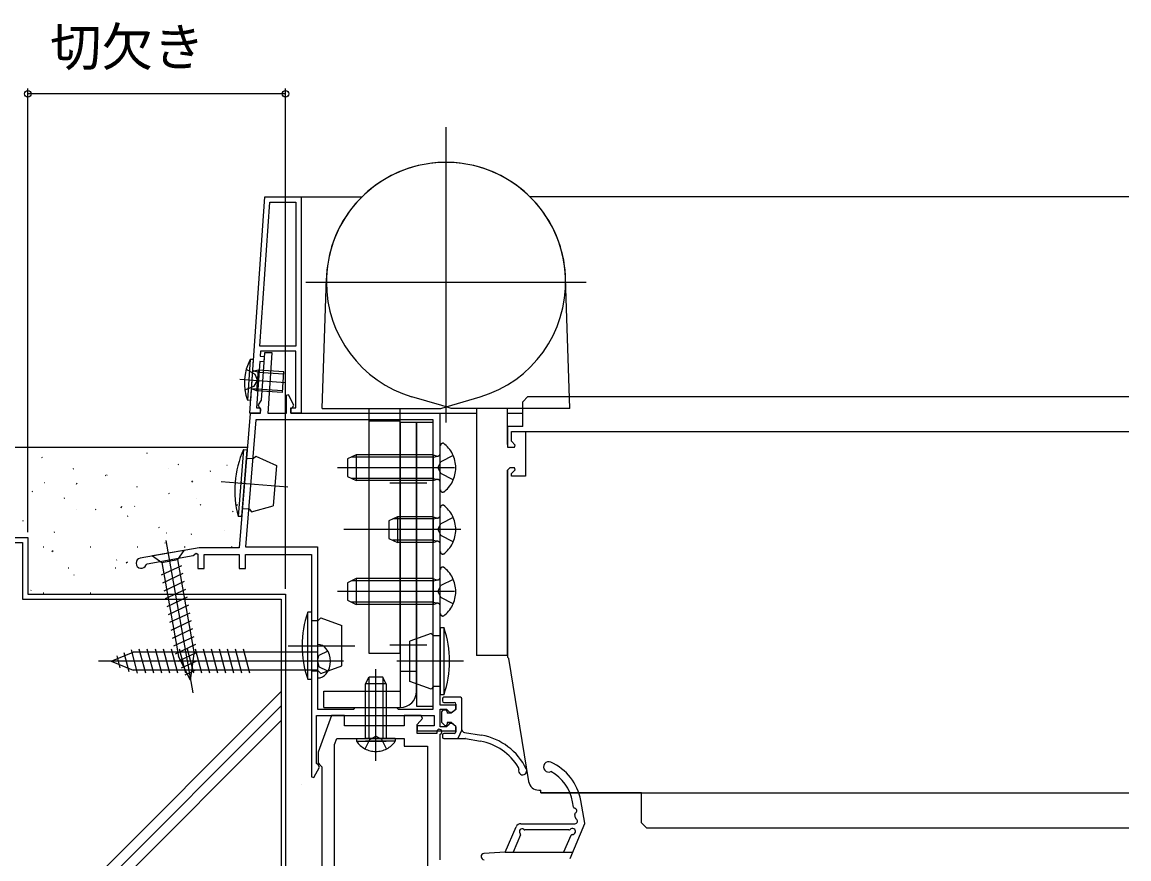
# Model space of a CAD drawing. Units: millimetres, scale not verified. Extents: x -525 to 525, y -783 to 779.
# Drawn here: x -235.1 to -20.5, y -362.2 to -200 of the extents above; entities that cross this region are included whole.
import ezdxf
from ezdxf.enums import TextEntityAlignment as Align

# ---------------------------------------------------------------- set-up
doc = ezdxf.new("R2010")
doc.units = ezdxf.units.MM
doc.header["$LTSCALE"] = 4
doc.linetypes.add('DOUBLE_CHAIN2', pattern=[12.8, 9, -1, 0.6, -0.6, 0.6, -1])
for name, color, linetype in [('0-2_YKK_11', 7, 'Continuous'), ('0-3_YKK_11E', 7, 'Continuous'), ('0-4_YKK_12', 2, 'Continuous'), ('0-5_YKK_13', 4, 'Continuous'), ('0-7_YKK_D', 6, 'Continuous'), ('0-9_YSS_K', 3, 'Continuous')]:
    doc.layers.add(name, color=color, linetype=linetype)
doc.styles.add('ＭＳ ゴシック', font='')
doc.styles.get('ＭＳ ゴシック').set_extended_font_data('MS Gothic')

msp = doc.modelspace()

# ---------------------------------------------------------------- linework, layer by layer
at = {"layer": '0-2_YKK_11'}
for points in [[(-190.922, -275.8), (-188, -233.9), (-181, -233.9), (-181, -275.8), (-183, -275.8), (-183, -274.8), (-182, -274.8), (-182, -263.8), (-188.882, -263.8), (-188.952, -264.802), (-188.154, -264.858), (-188.223, -265.856), (-189.021, -265.8), (-189.649, -274.8), (-188.9, -274.8), (-188.9, -275.8)], [(-189.013, -262.8), (-187.067, -234.9), (-182, -234.9), (-182, -262.8)], [(-155.4, -333.2), (-155.4, -277.1), (-189.793, -277.1), (-191.78, -301.7), (-177.8, -301.7), (-177.8, -333.2), (-170.8, -333.2), (-170.5, -332.9), (-162.5, -332.9), (-162.2, -333.2)], [(-174.5, -368.1), (-174.5, -340.051), (-174.08, -338.9), (-161, -338.9), (-161, -340.4), (-156.5, -340.4), (-156.5, -368.1)]]:
    msp.add_lwpolyline(points, close=True, dxfattribs=at)
for points in [[(-154, -332.4), (-154, -275.9), (-182.9, -275.9), (-182.9, -274.992), (-182.65, -274.696), (-182.432, -274.266), (-183.438, -272.253), (-183.9, -272.363), (-183.9, -275.9), (-187.397, -275.9), (-186.597, -264.1), (-188.1, -264.1), (-188.724, -273.302), (-189.349, -274.233), (-189.12, -274.699), (-188.84, -275.019), (-188.9, -275.9), (-190.9, -275.9), (-193, -301.9), (-200.745, -301.9), (-212.174, -303.915)], [(-211.046, -305.2), (-210.812, -304.995), (-201.891, -303.422), (-201.346, -302.965), (-201, -303.127), (-201, -305.9), (-199.8, -305.9), (-199.8, -303.2), (-193, -303.2), (-193, -305.9), (-191.8, -305.9), (-191.8, -303.2), (-179, -303.2), (-179, -346.332), (-178.551, -346.449), (-177.438, -344.446), (-177.7, -344), (-178, -343.7), (-178, -334.4), (-155.2, -334.4), (-155.2, -336.4), (-158.5, -336.4), (-158.5, -337.4), (-151, -337.4), (-151, -336.587), (-151.7, -336), (-152.2, -336), (-152.5, -336.3), (-152.8, -336.6), (-154, -336.6), (-154, -333.2), (-152.8, -333.2), (-152.5, -333.5), (-152.2, -333.8), (-151.7, -333.8), (-151, -333.213), (-151, -332.4), (-154, -332.4)], [(-154.7, -337.6), (-154.7, -337.9), (-158.5, -337.9), (-158.5, -336.2), (-157.443, -335.029), (-157.722, -334.4), (-161, -334.4), (-161, -336.4), (-172.6, -336.4), (-172.6, -334.4), (-175.1, -334.4), (-177.7, -341.529), (-177.7, -343.606), (-177.438, -343.904), (-177, -344.4), (-177, -368.1), (-179, -368.1), (-179, -386.4)], [(-154, -362.4), (-154, -338.058)]]:
    msp.add_lwpolyline(points, dxfattribs=at)
for centre, radius, start, end in [((-212, -304.9), 1, 99.99999, 342.51355), ((-154.2, -337.6), 0.5, 293.57816, 179.99997)]:
    msp.add_arc(centre, radius, start, end, dxfattribs=at)
at = {"layer": '0-3_YKK_11E'}
msp.add_line((-134.902, -348.9), (-134.5, -348.9), dxfattribs=at)
for points in [[(-138.002, -278.4), (-141, -278.4), (-141, -282.4), (-139.624, -282.4), (-139.464, -282.012), (-140.2, -281.276), (-140.2, -279.4), (-137.5, -279.4), (-137.5, -288), (-140.2, -288), (-140.2, -287.524), (-139.464, -286.788), (-139.624, -286.4), (-140.5, -286.4), (-141, -286.9)], [(-141, -286.85), (-141, -323.1), (-140.7, -323.4), (-140.8, -323.4), (-136.876, -347.225)]]:
    msp.add_lwpolyline(points, dxfattribs=at)
msp.add_arc((-134.902, -346.9), 2, 189.35298, 270, dxfattribs=at)
at = {"layer": '0-4_YKK_12'}
for p, q in [((-181.5, -233.9), (-169.209, -233.9)), ((-20.5, -233.9), (-136.591, -233.9)), ((-147, -275.9), (-154.5, -275.9)), ((-138.002, -275.9), (-141, -275.9))]:
    msp.add_line(p, q, dxfattribs=at)
at = {"layer": '0-5_YKK_13'}
for p, q in [((-152.9, -277.6), (-152.9, -220.367)), ((-180.1, -250.4), (-125.7, -250.4)), ((-176.9, -274.9), (-176.088, -249.654)), ((-128.9, -274.9), (-129.712, -249.654)), ((-190.842, -265.421), (-191.391, -273.289)), ((-190.197, -265.41), (-190.842, -265.421)), ((-190.754, -273.39), (-190.197, -265.41)), ((-191.62, -267.315), (-189.954, -268.289)), ((-189.365, -267.852), (-190.182, -267.684)), ((-189.339, -267.474), (-190.088, -267.681)), ((-189.339, -267.474), (-189.617, -271.465)), ((-189.365, -267.852), (-184.377, -268.2)), ((-192.895, -269.231), (-183.978, -269.853)), ((-192.895, -269.231), (-183.978, -269.853)), ((-190.113, -270.573), (-189.426, -269.473)), ((-189.954, -268.289), (-189.426, -269.473)), ((-191.898, -271.306), (-190.113, -270.573)), ((-189.591, -271.087), (-190.423, -271.14)), ((-189.617, -271.465), (-190.331, -271.156)), ((-184.629, -271.812), (-189.617, -271.465)), ((-189.591, -271.087), (-184.603, -271.434)), ((-190.754, -273.39), (-191.391, -273.289)), ((-153.71, -274.362), (-159.509, -272.639)), ((-153.9, -274.9), (-152.9, -274.603)), ((-152.9, -274.603), (-153.71, -274.362)), ((-152.9, -274.603), (-146.291, -272.639)), ((-151.9, -274.9), (-152.9, -274.603)), ((-137.002, -272.602), (-20.5, -272.602)), ((-176.9, -274.9), (-153.9, -274.9)), ((-167.8, -322.4), (-167.8, -274.9)), ((-161.8, -322.4), (-161.8, -274.9)), ((-128.9, -274.9), (-151.9, -274.9)), ((-147, -274.9), (-147, -322.8)), ((-141, -281.9), (-141, -274.9)), ((-161.8, -277.4), (-167.8, -277.4)), ((-158.6, -329.7), (-158.6, -277.6)), ((-141, -281.9), (-141, -279.4)), ((-137.5, -279.4), (-20.5, -279.4)), ((-192.179, -282.864), (-193.226, -295.821)), ((-192.514, -295.879), (-191.467, -282.921)), ((-192.179, -282.864), (-191.467, -282.921)), ((-185.795, -285.98), (-186.424, -293.77)), ((-151.251, -286.4), (-173.951, -286.4)), ((-141, -322.8), (-141, -286.9)), ((-196.462, -289.039), (-183.572, -290.08)), ((-156.6, -289.4), (-163.8, -289.4)), ((-192.514, -295.879), (-193.226, -295.821)), ((-192.514, -295.879), (-192.385, -294.284)), ((-150, -298.4), (-172.699, -298.4)), ((-207.191, -300.498), (-201.982, -330.042)), ((-203.704, -302.422), (-204.962, -304.217)), ((-204.962, -304.217), (-201.743, -322.47)), ((-204.194, -305.403), (-208.135, -307.241)), ((-208.015, -304.756), (-204.796, -323.008)), ((-203.924, -306.932), (-207.865, -308.77)), ((-203.655, -308.462), (-207.595, -310.299)), ((-203.385, -309.991), (-207.326, -311.829)), ((-151.251, -310.4), (-173.951, -310.4)), ((-203.115, -311.52), (-207.056, -313.358)), ((-202.846, -313.05), (-206.787, -314.887)), ((-202.576, -314.579), (-206.517, -316.417)), ((-179, -314.4), (-179.714, -314.4)), ((-179.714, -327.4), (-179.714, -314.4)), ((-179, -314.4), (-179, -316)), ((-179, -314.4), (-179, -327.4)), ((-202.306, -316.108), (-206.247, -317.946)), ((-173.1, -324.808), (-173.1, -316.992)), ((-154, -317.4), (-153.286, -317.4)), ((-154, -317.4), (-154, -319)), ((-154, -317.4), (-154, -330.4)), ((-153.286, -330.4), (-153.286, -317.4)), ((-202.037, -317.638), (-205.978, -319.475)), ((-201.767, -319.167), (-205.708, -321.005)), ((-212.684, -326.2), (-213.894, -321.687)), ((-211.132, -326.2), (-212.364, -321.6)), ((-209.579, -326.2), (-210.811, -321.6)), ((-208.026, -326.2), (-209.258, -321.6)), ((-206.473, -326.2), (-207.705, -321.6)), ((-204.92, -326.2), (-206.152, -321.6)), ((-201.497, -320.696), (-205.438, -322.534)), ((-203.367, -326.2), (-204.6, -321.6)), ((-201.814, -326.2), (-203.047, -321.6)), ((-200.261, -326.2), (-201.494, -321.6)), ((-198.708, -326.2), (-199.941, -321.6)), ((-197.155, -326.2), (-198.388, -321.6)), ((-195.602, -326.2), (-196.835, -321.6)), ((-194.05, -326.2), (-195.282, -321.6)), ((-192.497, -326.2), (-193.729, -321.6)), ((-190.944, -326.2), (-192.176, -321.6)), ((-183.486, -320.9), (-170.554, -320.9)), ((-177.8, -320.65), (-177.8, -327.15)), ((-156.6, -320.761), (-163.8, -320.761)), ((-159.9, -327.808), (-159.9, -319.992)), ((-172.8, -323.9), (-220.3, -323.9)), ((-217.8, -323.9), (-213.575, -322.15)), ((-217.8, -323.9), (-213.575, -322.15)), ((-217.8, -323.9), (-213.575, -325.65)), ((-216.053, -325.219), (-216.689, -322.845)), ((-214.306, -325.942), (-215.292, -322.266)), ((-177.8, -322.15), (-213.575, -322.15)), ((-201.228, -322.226), (-204.926, -323.95)), ((-202.416, -327.58), (-204.796, -323.008)), ((-202.416, -327.58), (-204.796, -323.008)), ((-201.384, -323.954), (-204.233, -325.282)), ((-202.416, -327.58), (-201.743, -322.47)), ((-177.8, -323.9), (-177.528, -322.808)), ((-177.8, -323.9), (-177.528, -324.992)), ((-175.808, -321.95), (-177.528, -322.808)), ((-161.8, -322.4), (-167.8, -322.4)), ((-149.514, -323.9), (-162.446, -323.9)), ((-141, -322.8), (-147, -322.8)), ((-177.8, -325.65), (-213.575, -325.65)), ((-201.616, -325.717), (-203.539, -326.614)), ((-175.808, -325.85), (-177.528, -324.992)), ((-166.5, -343.184), (-166.5, -325.416)), ((-158.6, -325.9), (-161.8, -325.9)), ((-179.714, -327.4), (-179, -327.4)), ((-176.6, -329.7), (-161.8, -329.7)), ((-176.6, -332.9), (-176.6, -329.7)), ((-161.8, -329.7), (-161.8, -332.9)), ((-153.286, -330.4), (-154, -330.4)), ((-153.6, -331.2), (-153.6, -331.6)), ((-150.1, -330.9), (-153.3, -330.9)), ((-153.3, -331.9), (-151.3, -331.9)), ((-151, -332.2), (-151, -333.25)), ((-149.8, -337.2), (-149.8, -331.2)), ((-176.6, -332.9), (-161.8, -332.9)), ((-153.8, -333.9), (-153.8, -335.6)), ((-153, -333.4), (-153.3, -333.4)), ((-152.7, -333.7), (-152.7, -334)), ((-151.9, -334), (-152.7, -334)), ((-151, -333.25), (-151.9, -334)), ((-153.212, -336.312), (-153.712, -335.812)), ((-151.9, -335.8), (-152.7, -335.8)), ((-152.7, -335.8), (-152.7, -336.1)), ((-151, -336.55), (-151.9, -335.8)), ((-151, -336.55), (-151, -337.6)), ((-153.6, -338.2), (-153.6, -338.6)), ((-151.3, -337.9), (-153.3, -337.9)), ((-153.3, -338.9), (-149.159, -338.9)), ((-149.8, -337.2), (-150.6, -338.9)), ((-149.3, -337.7), (-146.006, -338.239)), ((-149.106, -338.905), (-146.217, -339.421)), ((-134.5, -349.4), (-134.5, -348.9)), ((-134.5, -349.4), (-20.5, -349.4)), ((-115.003, -349.4), (-134.5, -349.4)), ((-115.003, -355.204), (-115.003, -349.4)), ((-128.179, -352.17), (-128.354, -351.179)), ((-126.005, -355.286), (-126.778, -350.901)), ((-127.812, -354.25), (-127.921, -353.63)), ((-141.4, -360.9), (-139.303, -356.006)), ((-138.383, -355.4), (-127.9, -355.4)), ((-126.024, -355.457), (-128.922, -362.218)), ((-114.003, -356.204), (-115.003, -355.204)), ((-114.003, -356.204), (-20.5, -356.203)), ((-138.455, -357.582), (-139.877, -360.9)), ((-129.054, -356.6), (-137.633, -356.6)), ((-128.718, -357.68), (-130.098, -360.9)), ((-141.4, -360.9), (-145.544, -361.202)), ((-141.4, -360.9), (-128.357, -360.9))]:
    msp.add_line(p, q, dxfattribs=at)
at = {"layer": '0-5_YKK_13', "linetype": 'DOUBLE_CHAIN2'}
for p, q in [((-154, -290.65), (-154, -282.15)), ((-153.4, -281.65), (-153.5, -281.65)), ((-170.3, -283.9), (-172, -284.7)), ((-172, -284.7), (-172, -288.1)), ((-155.4, -284.333), (-171.22, -284.333)), ((-155.4, -283.9), (-170.3, -283.9)), ((-170.3, -283.9), (-170.3, -288.9)), ((-155.4, -283.9), (-155.4, -288.9)), ((-155.4, -283.9), (-154.805, -284.116)), ((-155.4, -284.333), (-154.477, -284.14)), ((-154.514, -286.4), (-153.905, -285.255)), ((-151.488, -284.05), (-153.905, -285.255)), ((-154.514, -286.4), (-153.905, -287.545)), ((-172, -288.1), (-170.3, -288.9)), ((-155.4, -288.467), (-171.22, -288.467)), ((-155.4, -288.9), (-170.3, -288.9)), ((-155.4, -288.467), (-154.477, -288.66)), ((-155.4, -288.9), (-154.805, -288.684)), ((-151.488, -288.75), (-153.905, -287.545)), ((-153.4, -291.15), (-153.5, -291.15)), ((-153.4, -293.65), (-153.5, -293.65)), ((-162.3, -295.9), (-164, -296.7)), ((-155.4, -295.9), (-162.3, -295.9)), ((-162.3, -295.9), (-162.3, -300.9)), ((-155.4, -295.9), (-155.4, -300.9)), ((-155.4, -295.9), (-154.805, -296.116)), ((-154, -302.65), (-154, -294.15)), ((-151.488, -296.05), (-153.905, -297.255)), ((-164, -296.7), (-164, -300.1)), ((-155.4, -296.333), (-163.22, -296.333)), ((-155.4, -296.333), (-154.477, -296.14)), ((-154.514, -298.4), (-153.905, -297.255)), ((-164, -300.1), (-162.3, -300.9)), ((-154.514, -298.4), (-153.905, -299.545)), ((-151.488, -300.75), (-153.905, -299.545)), ((-155.4, -300.467), (-163.22, -300.467)), ((-155.4, -300.9), (-162.3, -300.9)), ((-155.4, -300.467), (-154.477, -300.66)), ((-155.4, -300.9), (-154.805, -300.684)), ((-153.4, -303.15), (-153.5, -303.15)), ((-154, -314.65), (-154, -306.15)), ((-153.4, -305.65), (-153.5, -305.65)), ((-170.3, -307.9), (-172, -308.7)), ((-172, -308.7), (-172, -312.1)), ((-155.4, -308.333), (-171.22, -308.333)), ((-155.4, -307.9), (-170.3, -307.9)), ((-170.3, -307.9), (-170.3, -312.9)), ((-155.4, -307.9), (-155.4, -312.9)), ((-155.4, -307.9), (-154.805, -308.116)), ((-155.4, -308.333), (-154.477, -308.14)), ((-151.488, -308.05), (-153.905, -309.255)), ((-154.514, -310.4), (-153.905, -309.255)), ((-154.514, -310.4), (-153.905, -311.545)), ((-172, -312.1), (-170.3, -312.9)), ((-155.4, -312.467), (-171.22, -312.467)), ((-155.4, -312.9), (-170.3, -312.9)), ((-155.4, -312.467), (-154.477, -312.66)), ((-155.4, -312.9), (-154.805, -312.684)), ((-151.488, -312.75), (-153.905, -311.545)), ((-153.4, -315.15), (-153.5, -315.15)), ((-168.5, -328.3), (-167.8, -326.9)), ((-164.5, -328.3), (-168.5, -328.3)), ((-167.846, -326.991), (-167.846, -338.9)), ((-167.8, -326.9), (-165.2, -326.9)), ((-164.5, -328.3), (-165.2, -326.9)), ((-165.154, -326.991), (-165.154, -338.9)), ((-164.5, -328.3), (-164.5, -338.9)), ((-170.25, -338.9), (-164.5, -338.9)), ((-170.25, -338.9), (-170.25, -339.409)), ((-162.75, -338.9), (-162.75, -339.409)), ((-170.25, -339.409), (-164.5, -339.409)), ((-162.75, -339.409), (-168.5, -339.409))]:
    msp.add_line(p, q, dxfattribs=at)
at = {"layer": '0-5_YKK_13'}
for points in [[(-184.629, -271.812), (-184.351, -267.822), (-189.339, -267.474)], [(-138.002, -278.4), (-138.002, -273.602), (-137.002, -272.602)], [(-158.6, -277.6), (-161.8, -277.6), (-161.8, -329.7)], [(-191.596, -284.516), (-190.3, -284.621), (-189.761, -284.162), (-185.795, -285.98)], [(-192.385, -294.284), (-191.089, -294.389), (-190.631, -294.927), (-186.424, -293.77)], [(-203.704, -302.422), (-209.81, -303.498), (-208.015, -304.756), (-204.962, -304.217)], [(-179, -316), (-177.7, -316), (-177.2, -315.5), (-173.1, -316.992)], [(-154, -319), (-155.3, -319), (-155.8, -318.5), (-159.9, -319.992)], [(-179, -325.8), (-177.7, -325.8), (-177.2, -326.3), (-173.1, -324.808)], [(-154, -328.8), (-155.3, -328.8), (-155.8, -329.3), (-159.9, -327.808)]]:
    msp.add_lwpolyline(points, dxfattribs=at)
msp.add_lwpolyline([(-155.4, -277.6), (-158.6, -277.6), (-158.6, -332.6), (-155.4, -332.6)], close=True, dxfattribs=at)
at = {"layer": '0-5_YKK_13', "linetype": 'DOUBLE_CHAIN2'}
for points in [[(-162.75, -338.9), (-168.5, -338.9), (-168.5, -328.3)], [(-168.55, -340.909), (-167.645, -339.054), (-166.5, -338.445)], [(-164.45, -340.909), (-165.355, -339.054), (-166.5, -338.445)]]:
    msp.add_lwpolyline(points, dxfattribs=at)
at = {"layer": '0-5_YKK_13'}
for centre, radius, start, end in [((-152.9, -250.4), 23.2, 1.84219, 180), ((-152.9, -250.4), 23.2, 0, 178.15781), ((-152.9, -250.4), 23.2, 180, 253.44887), ((-152.9, -250.4), 23.2, 286.55113, 1.84219), ((-182.495, -269.956), 9.5, 151.48355, 200.539), ((-190.142, -267.489), 0.2, 176.01128, 285.43313), ((-190.41, -271.339), 0.2, 66.58942, 176.01128), ((-173.849, -290.865), 20, 156.41671, 194.34786), ((-160.8, -320.9), 20, 161.03444, 198.96559), ((-172.2, -323.9), 20, 341.03441, 18.96556), ((-177.788, -322.75), 2.1, 37.24917, 90.33888), ((-179.3, -323.9), 4, 322.75083, 37.24917), ((-177.788, -325.05), 2.1, 269.66112, 322.75083), ((-161.8, -329.7), 3.2, 270, 0), ((-153.3, -331.2), 0.3, 90, 180), ((-153.3, -331.6), 0.3, 180, 270), ((-151.3, -332.2), 0.3, 0, 90), ((-150.1, -331.2), 0.3, 0, 90), ((-153.3, -333.9), 0.5, 90, 180), ((-153, -333.7), 0.3, 0, 90), ((-153.5, -335.6), 0.3, 180, 225), ((-153, -336.1), 0.3, 225, 0), ((-153.3, -338.2), 0.3, 90, 180), ((-153.3, -338.6), 0.3, 180, 270), ((-151.3, -337.6), 0.3, 270, 0), ((-149.3, -337.2), 0.5, 180, 270), ((-149.159, -339.2), 0.3, 79.87533, 90), ((-148.116, -350.052), 12, 25.98167, 79.87533), ((-148.116, -350.052), 10.8, 30.98748, 79.87533), ((-139.286, -344.749), 0.5, 342.24522, 30.98748), ((-138.047, -345.146), 0.8, 162.24522, 25.98167), ((-133, -344.4), 1, 66.24163, 296.78043), ((-136.626, -352.637), 10, 10, 66.24163), ((-136.626, -352.637), 8.4, 10, 60.96806), ((-127.883, -352.118), 0.3, 190, 257.97568), ((-128.05, -352.9), 0.5, 302.02431, 77.97568), ((-127.626, -353.578), 0.3, 122.02431, 190), ((-138.383, -356.4), 1, 90, 156.80141), ((-127.9, -354.9), 0.5, 270, 61.35806), ((-127.517, -354.198), 0.3, 190, 241.35806), ((-126.3, -355.338), 0.3, 336.80141, 10), ((-138.163, -356.9), 0.5, 48.59038, 224.7771), ((-138.73, -357.463), 0.3, 336.80141, 44.7771), ((-137.633, -356.3), 0.3, 228.59038, 270), ((-129.054, -356.3), 0.3, 270, 318.18969), ((-128.384, -356.9), 0.6, 266.27263, 138.18969), ((-128.442, -357.798), 0.3, 86.27263, 156.80141), ((-145.5, -361.8), 0.6, 94.16287, 270)]:
    msp.add_arc(centre, radius, start, end, dxfattribs=at)
at = {"layer": '0-5_YKK_13', "linetype": 'DOUBLE_CHAIN2'}
for centre, radius, start, end in [((-153.5, -282.15), 0.5, 90, 180), ((-156.9, -286.4), 5.9, 306.38156, 53.61844), ((-154.6, -283.552), 0.6, 250.03043, 0), ((-154.6, -289.248), 0.6, 0, 109.96957), ((-153.5, -290.65), 0.5, 180, 270), ((-153.5, -294.15), 0.5, 90, 180), ((-156.9, -298.4), 5.9, 306.38156, 53.61844), ((-154.6, -295.552), 0.6, 250.03043, 0), ((-154.6, -301.248), 0.6, 0, 109.96957), ((-153.5, -302.65), 0.5, 180, 270), ((-153.5, -306.15), 0.5, 90, 180), ((-156.9, -310.4), 5.9, 306.38156, 53.61844), ((-154.6, -307.552), 0.6, 250.03043, 0), ((-154.6, -313.248), 0.6, 0, 109.96957), ((-153.5, -314.65), 0.5, 180, 270), ((-166.5, -336.873), 4.527, 214.06671, 325.93329)]:
    msp.add_arc(centre, radius, start, end, dxfattribs=at)
at = {"layer": '0-7_YKK_D'}
for p, q in [((-234, -298.9), (-234, -212.9)), ((-184, -213.9), (-234, -213.9)), ((-184, -309.898), (-184, -212.9))]:
    msp.add_line(p, q, dxfattribs=at)
for centre in [(-234, -213.9), (-184, -213.9)]:
    msp.add_circle(centre, 0.637, dxfattribs=at)
at = {"layer": '0-9_YSS_K'}
for p, q in [((-375, -282.4), (-191.425, -282.4)), ((-231.24, -284.422), (-231.108, -284.35)), ((-210.932, -283.549), (-210.801, -283.477)), ((-225.166, -286.624), (-225.034, -286.552)), ((-206.66, -286.485), (-206.64, -286.463)), ((-204.858, -285.751), (-204.726, -285.68)), ((-198.628, -287.049), (-198.497, -286.977)), ((-195.377, -285.931), (-195.357, -285.908)), ((-230.726, -289.271), (-230.706, -289.248)), ((-224.532, -289.566), (-224.392, -289.301)), ((-218.936, -287.921), (-218.804, -287.85)), ((-218.643, -287.822), (-218.623, -287.8)), ((-202.157, -289.178), (-202.016, -288.912)), ((-192.554, -289.251), (-192.422, -289.179)), ((-233.169, -290.997), (-233.037, -290.925)), ((-212.862, -290.124), (-212.73, -290.052)), ((-206.632, -291.421), (-206.5, -291.349)), ((-226.94, -292.294), (-226.808, -292.222)), ((-215.864, -294.14), (-215.724, -293.874)), ((-213.285, -293.882), (-213.265, -293.86)), ((-201.202, -292.433), (-201.182, -292.411)), ((-200.558, -293.623), (-200.426, -293.551)), ((-193.488, -293.751), (-193.348, -293.486)), ((-224.568, -294.437), (-224.548, -294.414)), ((-220.865, -294.496), (-220.733, -294.424)), ((-214.636, -295.793), (-214.504, -295.721)), ((-194.328, -294.921), (-194.196, -294.849)), ((-234.943, -296.666), (-234.812, -296.594)), ((-208.561, -297.996), (-208.429, -297.924)), ((-375, -299.9), (-234, -299.9)), ((-234, -299.9), (-234, -310.898)), ((-228.869, -298.869), (-228.737, -298.797)), ((-207.127, -299.048), (-207.107, -299.026)), ((-202.332, -299.293), (-202.2, -299.221)), ((-195.844, -298.493), (-195.824, -298.471)), ((-374.832, -300.9), (-235, -300.9)), ((-235, -300.9), (-235, -311.898)), ((-231.014, -301.699), (-230.864, -301.699)), ((-229.31, -302.617), (-229.06, -302.451)), ((-221.894, -301.699), (-221.744, -301.699)), ((-212.774, -301.699), (-212.624, -301.699)), ((-207.407, -300.972), (-207.379, -300.962)), ((-203.654, -301.699), (-203.504, -301.699)), ((-194.534, -301.699), (-194.384, -301.699)), ((-216.767, -304.287), (-216.739, -304.277)), ((-214.902, -304.834), (-214.652, -304.668)), ((-226.169, -305.824), (-226.019, -305.824)), ((-217.049, -305.824), (-216.899, -305.824)), ((-224.997, -307.201), (-224.968, -307.191)), ((-234, -310.898), (-184, -310.898)), ((-233.367, -310.165), (-233.339, -310.155)), ((-231.014, -310.669), (-230.864, -310.669)), ((-221.894, -310.669), (-221.744, -310.669)), ((-184, -310.898), (-184, -434.9)), ((-235, -311.898), (-184.832, -311.898)), ((-184.832, -311.898), (-184.832, -433.9)), ((-184.832, -329.753), (-288.979, -433.9)), ((-184.832, -332.581), (-286.151, -433.9)), ((-184.832, -335.41), (-283.323, -433.9)), ((-181.002, -347.898), (-181, -347.9))]:
    msp.add_line(p, q, dxfattribs=at)

# ---------------------------------------------------------------- texts
at = {"layer": '0-7_YKK_D', "style": 'ＭＳ ゴシック'}
msp.add_text('切欠き', height=7.331, dxfattribs=at).set_placement((-229.682, -210.707), align=Align.BOTTOM_LEFT)

doc.saveas('drawing.dxf')
